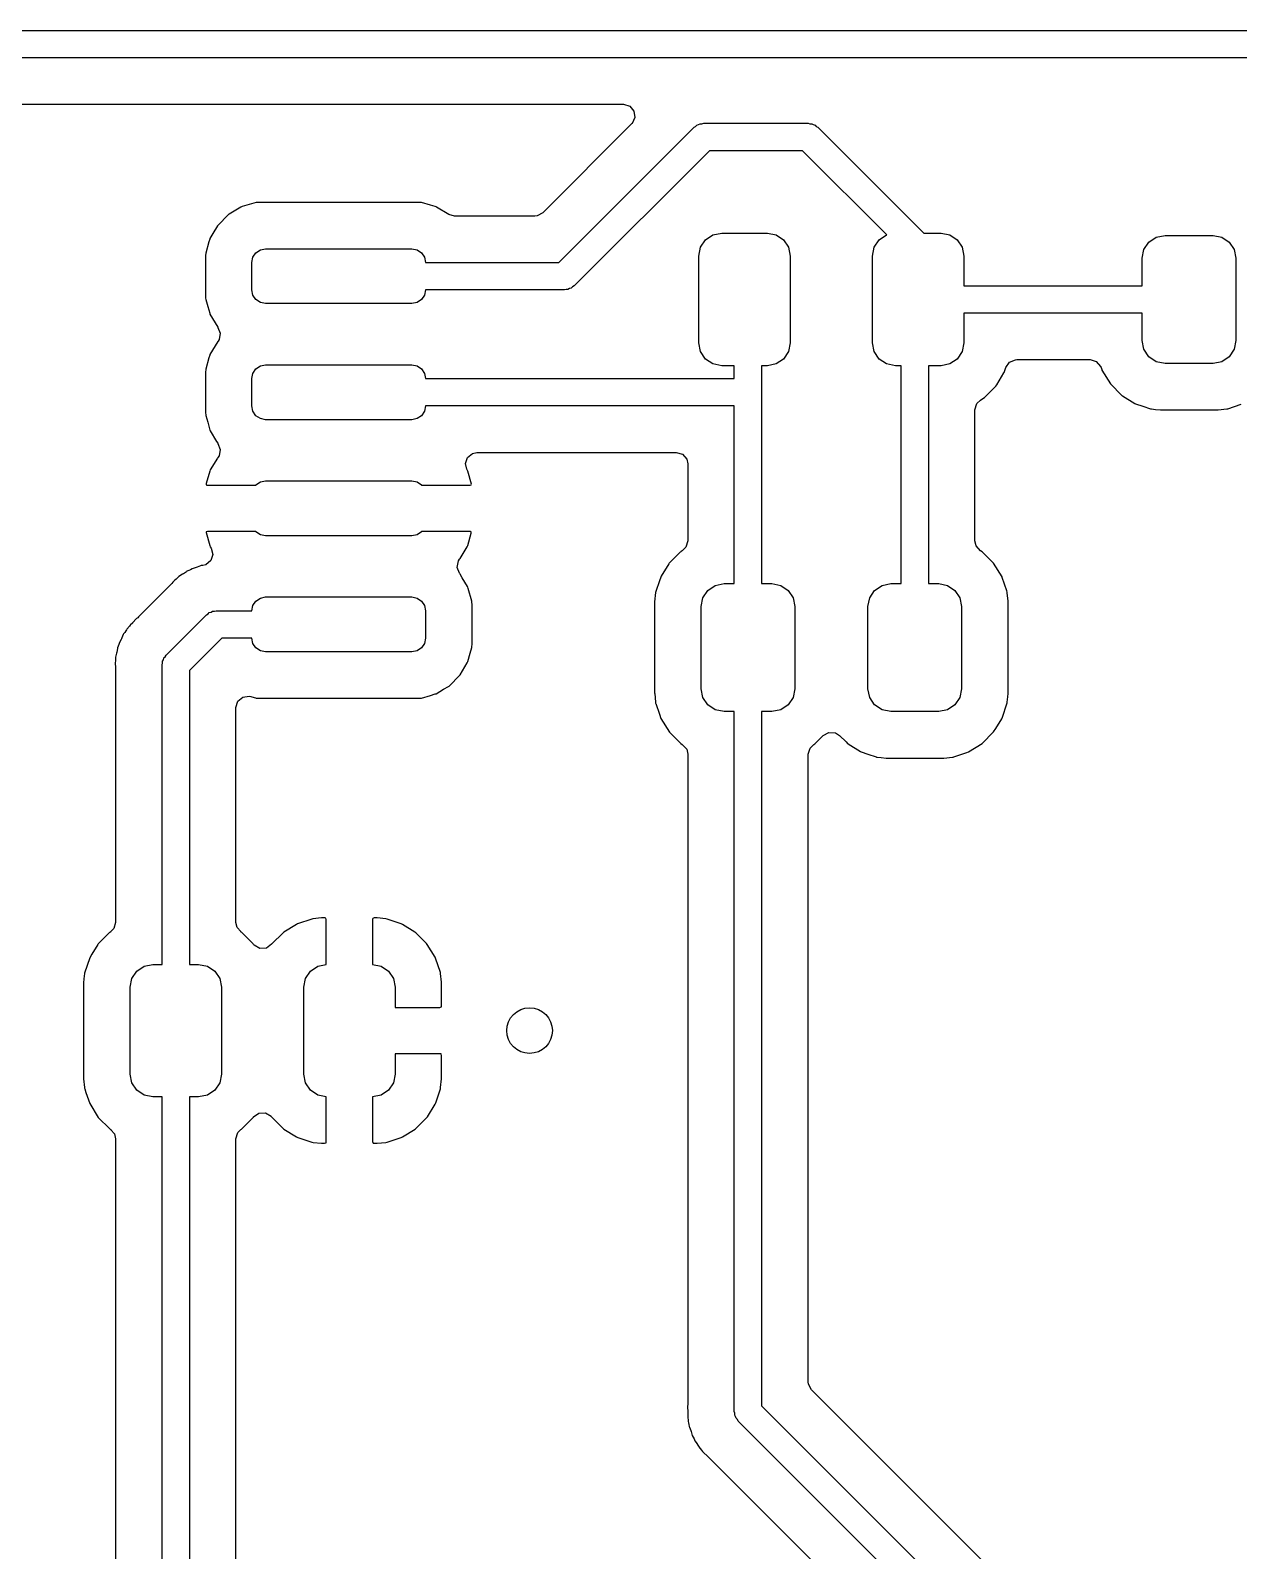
# Model space of a CAD drawing. Extents: x 41 to 172, y -227 to -42.
# Drawn here: x 129.54 to 142.76, y -74.27 to -57.63 of the extents above; entities that cross this region are included whole.
import ezdxf

# ---------------------------------------------------------------- set-up
doc = ezdxf.new("R2010")
doc.units = 0
doc.layers.add('BLACK', color=7, linetype='CONTINUOUS')

msp = doc.modelspace()

# ---------------------------------------------------------------- linework, layer by layer
at = {"layer": 'BLACK', "linetype": 'CONTINUOUS'}
for p, q in [((125.222, -57.635), (147.828, -57.635)), ((147.766, -57.935), (125.284, -57.935)), ((125.547, -58.4435), (136.028, -58.4435)), ((136.028, -58.4435), (136.096, -58.4635)), ((136.096, -58.4635), (136.143, -58.5172)), ((136.143, -58.5172), (136.153, -58.5874)), ((136.117, -58.6586), (135.146, -59.6296)), ((135.32, -60.175), (136.8, -58.6949)), ((136.123, -58.652), (136.117, -58.6586)), ((136.153, -58.5874), (136.123, -58.652)), ((136.8, -58.6949), (136.817, -58.6851)), ((136.817, -58.6851), (136.831, -58.6711)), ((136.831, -58.6711), (136.85, -58.666)), ((136.85, -58.666), (136.867, -58.6561)), ((136.867, -58.6561), (136.887, -58.6561)), ((136.887, -58.6561), (136.906, -58.651)), ((136.906, -58.651), (138.049, -58.651)), ((138.049, -58.651), (138.068, -58.6561)), ((138.068, -58.6561), (138.088, -58.6561)), ((138.088, -58.6561), (138.105, -58.666)), ((138.105, -58.666), (138.124, -58.6711)), ((138.124, -58.6711), (138.138, -58.6851)), ((138.138, -58.6851), (138.155, -58.6949)), ((138.155, -58.6949), (139.314, -59.854)), ((136.968, -58.951), (135.488, -60.4311)), ((137.987, -58.951), (136.968, -58.951)), ((138.909, -59.8728), (137.987, -58.951)), ((131.909, -59.5485), (131.857, -59.5636)), ((132.009, -59.5194), (131.909, -59.5485)), ((132.016, -59.5189), (132.009, -59.5194)), ((132.044, -59.5167), (132.016, -59.5189)), ((132.016, -59.5189), (132.016, -59.5189)), ((132.046, -59.5165), (132.044, -59.5167)), ((132.044, -59.5167), (132.044, -59.5167)), ((133.78, -59.5165), (132.046, -59.5165)), ((133.782, -59.5167), (133.78, -59.5165)), ((133.81, -59.5189), (133.782, -59.5167)), ((133.782, -59.5167), (133.782, -59.5167)), ((133.817, -59.5194), (133.81, -59.5189)), ((133.81, -59.5189), (133.81, -59.5189)), ((133.917, -59.5485), (133.817, -59.5194)), ((133.969, -59.5636), (133.917, -59.5485)), ((131.706, -59.6505), (131.589, -59.7682)), ((131.713, -59.6465), (131.706, -59.6505)), ((131.843, -59.5699), (131.713, -59.6465)), ((131.713, -59.6465), (131.713, -59.6465)), ((131.849, -59.5659), (131.843, -59.5699)), ((131.843, -59.5699), (131.843, -59.5699)), ((131.857, -59.5636), (131.849, -59.5659)), ((131.857, -59.5636), (131.857, -59.5636)), ((133.977, -59.5659), (133.969, -59.5636)), ((133.969, -59.5636), (133.969, -59.5636)), ((133.983, -59.5699), (133.977, -59.5659)), ((134.117, -59.649), (133.983, -59.5699)), ((133.983, -59.5699), (133.983, -59.5699)), ((134.181, -59.6665), (134.117, -59.649)), ((135.057, -59.6665), (134.181, -59.6665)), ((135.084, -59.6636), (135.057, -59.6665)), ((135.146, -59.6296), (135.084, -59.6636)), ((131.535, -59.8586), (131.504, -59.9114)), ((131.585, -59.775), (131.535, -59.8586)), ((131.589, -59.7682), (131.585, -59.775)), ((131.585, -59.775), (131.585, -59.775)), ((136.926, -59.9272), (137.007, -59.873)), ((137.007, -59.873), (137.103, -59.854)), ((137.103, -59.854), (137.603, -59.854)), ((137.603, -59.854), (137.699, -59.873)), ((137.699, -59.873), (137.78, -59.9272)), ((138.826, -59.9272), (138.907, -59.873)), ((138.907, -59.873), (138.909, -59.8728)), ((139.314, -59.854), (139.503, -59.854)), ((139.503, -59.854), (139.599, -59.873)), ((139.599, -59.873), (139.68, -59.9272)), ((141.858, -59.898), (141.954, -59.879)), ((141.954, -59.879), (142.479, -59.879)), ((142.479, -59.879), (142.575, -59.898)), ((131.493, -59.9497), (131.457, -60.0712)), ((131.502, -59.919), (131.493, -59.9497)), ((131.504, -59.9114), (131.502, -59.919)), ((131.502, -59.919), (131.502, -59.919)), ((132.007, -60.0689), (132.056, -60.0364)), ((132.056, -60.0364), (132.113, -60.025)), ((132.113, -60.025), (133.713, -60.025)), ((133.713, -60.025), (133.77, -60.0364)), ((133.77, -60.0364), (133.819, -60.0689)), ((136.853, -60.104), (136.872, -60.0083)), ((136.872, -60.0083), (136.926, -59.9272)), ((137.78, -59.9272), (137.834, -60.0083)), ((137.834, -60.0083), (137.853, -60.104)), ((138.753, -60.104), (138.772, -60.0083)), ((138.772, -60.0083), (138.826, -59.9272)), ((139.68, -59.9272), (139.734, -60.0083)), ((139.734, -60.0083), (139.753, -60.104)), ((141.704, -60.129), (141.723, -60.0333)), ((141.723, -60.0333), (141.777, -59.9522)), ((141.777, -59.9522), (141.858, -59.898)), ((142.575, -59.898), (142.656, -59.9522)), ((142.656, -59.9522), (142.71, -60.0333)), ((142.71, -60.0333), (142.729, -60.129)), ((131.456, -60.0933), (131.454, -60.1085)), ((131.454, -60.1085), (131.454, -60.5415)), ((131.457, -60.0776), (131.456, -60.0933)), ((131.457, -60.0712), (131.457, -60.0776)), ((131.457, -60.0776), (131.457, -60.0776)), ((131.963, -60.175), (131.974, -60.1176)), ((131.963, -60.475), (131.963, -60.175)), ((131.974, -60.1176), (132.007, -60.0689)), ((133.819, -60.0689), (133.852, -60.1176)), ((133.852, -60.1176), (133.863, -60.175)), ((133.863, -60.175), (135.32, -60.175)), ((136.853, -61.054), (136.853, -60.104)), ((137.853, -60.104), (137.853, -61.054)), ((138.753, -61.054), (138.753, -60.104)), ((139.753, -60.104), (139.753, -60.429)), ((141.704, -60.429), (141.704, -60.129)), ((142.729, -60.129), (142.729, -61.029)), ((131.454, -60.5415), (131.455, -60.5439)), ((131.455, -60.5439), (131.455, -60.544)), ((131.455, -60.544), (131.456, -60.564)), ((131.974, -60.5324), (131.963, -60.475)), ((132.007, -60.5811), (131.974, -60.5324)), ((133.852, -60.5324), (133.819, -60.5811)), ((133.863, -60.475), (133.852, -60.5324)), ((135.382, -60.475), (133.863, -60.475)), ((135.401, -60.4699), (135.382, -60.475)), ((135.421, -60.4699), (135.401, -60.4699)), ((135.438, -60.46), (135.421, -60.4699)), ((135.457, -60.4549), (135.438, -60.46)), ((135.471, -60.4409), (135.457, -60.4549)), ((135.488, -60.4311), (135.471, -60.4409)), ((139.753, -60.429), (141.704, -60.429)), ((131.456, -60.564), (131.457, -60.5788)), ((131.457, -60.5788), (131.48, -60.6562)), ((131.48, -60.6562), (131.501, -60.728)), ((132.056, -60.6136), (132.007, -60.5811)), ((132.113, -60.625), (132.056, -60.6136)), ((133.713, -60.625), (132.113, -60.625)), ((133.77, -60.6136), (133.713, -60.625)), ((133.819, -60.5811), (133.77, -60.6136)), ((131.501, -60.728), (131.504, -60.7386)), ((131.504, -60.7386), (131.589, -60.8818)), ((131.589, -60.8818), (131.591, -60.8845)), ((141.704, -60.729), (139.753, -60.729)), ((139.753, -60.729), (139.753, -61.054)), ((141.704, -61.029), (141.704, -60.729)), ((131.589, -61.0382), (131.504, -61.1814)), ((131.592, -61.0343), (131.589, -61.0382)), ((131.591, -60.8845), (131.617, -60.9489)), ((131.603, -61.0185), (131.592, -61.0343)), ((131.617, -60.9489), (131.603, -61.0185)), ((141.723, -61.1247), (141.704, -61.029)), ((142.729, -61.029), (142.71, -61.1247)), ((131.502, -61.189), (131.493, -61.2182)), ((131.504, -61.1814), (131.502, -61.189)), ((131.502, -61.189), (131.502, -61.189)), ((136.872, -61.1497), (136.853, -61.054)), ((136.926, -61.2308), (136.872, -61.1497)), ((137.834, -61.1497), (137.78, -61.2308)), ((137.853, -61.054), (137.834, -61.1497)), ((138.772, -61.1497), (138.753, -61.054)), ((138.826, -61.2308), (138.772, -61.1497)), ((139.734, -61.1497), (139.68, -61.2308)), ((139.753, -61.054), (139.734, -61.1497)), ((141.777, -61.2058), (141.723, -61.1247)), ((141.858, -61.26), (141.777, -61.2058)), ((142.656, -61.2058), (142.575, -61.26)), ((142.71, -61.1247), (142.656, -61.2058)), ((131.455, -61.3698), (131.454, -61.3785)), ((131.454, -61.3785), (131.454, -61.8115)), ((131.457, -61.3476), (131.455, -61.3698)), ((131.493, -61.2182), (131.457, -61.3412)), ((131.457, -61.3412), (131.457, -61.3476)), ((131.457, -61.3476), (131.457, -61.3476)), ((131.974, -61.3876), (132.007, -61.3389)), ((132.007, -61.3389), (132.056, -61.3064)), ((132.056, -61.3064), (132.113, -61.295)), ((132.113, -61.295), (133.713, -61.295)), ((133.713, -61.295), (133.77, -61.3064)), ((133.77, -61.3064), (133.819, -61.3389)), ((133.819, -61.3389), (133.852, -61.3876)), ((137.007, -61.285), (136.926, -61.2308)), ((137.103, -61.304), (137.007, -61.285)), ((137.24, -61.304), (137.103, -61.304)), ((137.24, -61.445), (137.24, -61.304)), ((137.603, -61.304), (137.54, -61.304)), ((137.54, -61.304), (137.54, -63.689)), ((137.699, -61.285), (137.603, -61.304)), ((137.78, -61.2308), (137.699, -61.285)), ((138.907, -61.285), (138.826, -61.2308)), ((139.003, -61.304), (138.907, -61.285)), ((139.065, -61.304), (139.003, -61.304)), ((139.065, -63.689), (139.065, -61.304)), ((139.503, -61.304), (139.365, -61.304)), ((139.365, -61.304), (139.365, -63.689)), ((139.599, -61.285), (139.503, -61.304)), ((139.68, -61.2308), (139.599, -61.285)), ((140.191, -61.383), (140.195, -61.3767)), ((140.195, -61.3767), (140.213, -61.3238)), ((140.213, -61.3238), (140.253, -61.2655)), ((140.253, -61.2655), (140.319, -61.2382)), ((140.319, -61.2382), (140.332, -61.2375)), ((140.332, -61.2375), (141.133, -61.2375)), ((141.133, -61.2375), (141.201, -61.2575)), ((141.201, -61.2575), (141.248, -61.3112)), ((141.248, -61.3112), (141.253, -61.3236)), ((141.253, -61.3236), (141.26, -61.346)), ((141.26, -61.346), (141.26, -61.346)), ((141.26, -61.346), (141.262, -61.3529)), ((141.262, -61.3529), (141.356, -61.5033)), ((141.954, -61.279), (141.858, -61.26)), ((142.479, -61.279), (141.954, -61.279)), ((142.575, -61.26), (142.479, -61.279)), ((131.963, -61.445), (131.974, -61.3876)), ((131.963, -61.745), (131.963, -61.445)), ((133.852, -61.3876), (133.863, -61.445)), ((133.863, -61.445), (137.24, -61.445)), ((139.977, -61.6525), (140.102, -61.5273)), ((140.102, -61.5273), (140.112, -61.5118)), ((140.112, -61.5118), (140.191, -61.383)), ((140.191, -61.383), (140.191, -61.383)), ((141.356, -61.5033), (141.481, -61.6283)), ((139.894, -61.7185), (139.934, -61.6795)), ((139.934, -61.6795), (139.949, -61.67)), ((139.949, -61.67), (139.977, -61.6525)), ((141.481, -61.6283), (141.487, -61.6321)), ((141.487, -61.6321), (141.487, -61.6321)), ((141.487, -61.6321), (141.624, -61.7167)), ((131.454, -61.8115), (131.457, -61.8488)), ((131.457, -61.8488), (131.479, -61.9215)), ((131.974, -61.8024), (131.963, -61.745)), ((132.007, -61.8511), (131.974, -61.8024)), ((132.056, -61.8836), (132.007, -61.8511)), ((133.819, -61.8511), (133.77, -61.8836)), ((133.852, -61.8024), (133.819, -61.8511)), ((133.863, -61.745), (133.852, -61.8024)), ((137.24, -61.745), (133.863, -61.745)), ((137.24, -63.689), (137.24, -61.745)), ((139.874, -61.7866), (139.894, -61.7185)), ((139.874, -63.2217), (139.874, -61.7866)), ((141.624, -61.7167), (141.631, -61.7211)), ((141.631, -61.7211), (141.711, -61.7476)), ((141.711, -61.7476), (141.793, -61.7746)), ((141.793, -61.7746), (141.793, -61.7746)), ((141.793, -61.7746), (141.799, -61.7768)), ((141.799, -61.7768), (141.806, -61.7775)), ((141.806, -61.7775), (141.806, -61.7775)), ((141.806, -61.7775), (141.849, -61.7819)), ((141.849, -61.7819), (141.904, -61.7875)), ((141.904, -61.7875), (142.529, -61.7875)), ((142.529, -61.7875), (142.533, -61.7872)), ((142.533, -61.7872), (142.628, -61.7772)), ((142.533, -61.7872), (142.533, -61.7872)), ((142.628, -61.7772), (142.635, -61.7765)), ((142.628, -61.7772), (142.628, -61.7772)), ((142.635, -61.7765), (142.642, -61.7743)), ((142.642, -61.7743), (142.787, -61.7258)), ((142.642, -61.7743), (142.642, -61.7743)), ((131.479, -61.9215), (131.5, -61.996)), ((131.5, -61.996), (131.504, -62.0086)), ((131.504, -62.0086), (131.508, -62.0154)), ((131.508, -62.0154), (131.577, -62.132)), ((132.113, -61.895), (132.056, -61.8836)), ((133.713, -61.895), (132.113, -61.895)), ((133.77, -61.8836), (133.713, -61.895)), ((131.577, -62.132), (131.589, -62.1518)), ((131.589, -62.1518), (131.591, -62.1547)), ((131.591, -62.1547), (131.617, -62.2193)), ((131.585, -62.3153), (131.508, -62.4448)), ((131.591, -62.3076), (131.585, -62.3153)), ((131.603, -62.2889), (131.591, -62.3076)), ((131.617, -62.2193), (131.603, -62.2889)), ((134.3, -62.3748), (134.322, -62.3075)), ((134.315, -62.4371), (134.3, -62.3748)), ((134.322, -62.3075), (134.377, -62.263)), ((134.377, -62.263), (134.425, -62.2535)), ((134.425, -62.2535), (136.606, -62.2535)), ((136.606, -62.2535), (136.674, -62.2735)), ((136.674, -62.2735), (136.721, -62.3272)), ((136.721, -62.3272), (136.732, -62.3795)), ((136.732, -62.3795), (136.732, -63.2218)), ((131.502, -62.4592), (131.463, -62.5936)), ((131.508, -62.4448), (131.502, -62.4592)), ((134.314, -62.4375), (134.315, -62.4371)), ((134.317, -62.4426), (134.314, -62.4375)), ((134.317, -62.4436), (134.317, -62.4426)), ((134.318, -62.4448), (134.317, -62.4436)), ((134.324, -62.4592), (134.318, -62.4448)), ((134.365, -62.5991), (134.324, -62.4592)), ((131.463, -62.5936), (131.463, -62.6077)), ((131.463, -62.6077), (131.47, -62.611)), ((131.47, -62.611), (132.006, -62.611)), ((132.006, -62.611), (132.007, -62.6089)), ((132.007, -62.6089), (132.056, -62.5764)), ((132.056, -62.5764), (132.113, -62.565)), ((132.113, -62.565), (133.713, -62.565)), ((133.713, -62.565), (133.77, -62.5764)), ((133.77, -62.5764), (133.819, -62.6089)), ((133.819, -62.6089), (133.82, -62.611)), ((133.82, -62.611), (134.35, -62.611)), ((134.35, -62.611), (134.363, -62.607)), ((134.363, -62.607), (134.365, -62.5991)), ((131.463, -63.123), (131.461, -63.1309)), ((131.461, -63.1309), (131.502, -63.2708)), ((131.476, -63.119), (131.463, -63.123)), ((132.006, -63.119), (131.476, -63.119)), ((132.007, -63.1211), (132.006, -63.119)), ((132.056, -63.1536), (132.007, -63.1211)), ((132.113, -63.165), (132.056, -63.1536)), ((133.713, -63.165), (132.113, -63.165)), ((133.77, -63.1536), (133.713, -63.165)), ((133.819, -63.1211), (133.77, -63.1536)), ((133.82, -63.119), (133.819, -63.1211)), ((134.356, -63.119), (133.82, -63.119)), ((134.324, -63.2708), (134.363, -63.1364)), ((134.363, -63.1223), (134.356, -63.119)), ((134.363, -63.1364), (134.363, -63.1223)), ((131.502, -63.2708), (131.508, -63.2852)), ((131.508, -63.2852), (131.518, -63.3007)), ((131.535, -63.3695), (131.512, -63.4369)), ((131.518, -63.3007), (131.535, -63.3695)), ((134.241, -63.4147), (134.318, -63.2852)), ((134.318, -63.2852), (134.324, -63.2708)), ((136.623, -63.3715), (136.529, -63.4657)), ((136.648, -63.3457), (136.623, -63.3715)), ((136.654, -63.3405), (136.648, -63.3457)), ((136.66, -63.3367), (136.654, -63.3405)), ((136.672, -63.329), (136.66, -63.3367)), ((136.66, -63.3367), (136.66, -63.3367)), ((136.712, -63.29), (136.672, -63.329)), ((136.732, -63.2218), (136.712, -63.29)), ((139.886, -63.2762), (139.874, -63.2217)), ((139.934, -63.329), (139.886, -63.2762)), ((139.951, -63.3397), (139.934, -63.329)), ((140.076, -63.4647), (139.951, -63.3397)), ((131.272, -63.5455), (131.252, -63.5534)), ((131.29, -63.5368), (131.272, -63.5455)), ((131.308, -63.5259), (131.29, -63.5368)), ((131.353, -63.513), (131.308, -63.5259)), ((131.364, -63.5091), (131.353, -63.513)), ((131.4, -63.495), (131.364, -63.5091)), ((131.407, -63.4921), (131.4, -63.495)), ((131.4, -63.495), (131.4, -63.495)), ((131.415, -63.4911), (131.407, -63.4921)), ((131.425, -63.4899), (131.415, -63.4911)), ((131.415, -63.4911), (131.415, -63.4911)), ((131.457, -63.4813), (131.425, -63.4899)), ((131.512, -63.4369), (131.457, -63.4813)), ((134.209, -63.5107), (134.223, -63.4411)), ((134.235, -63.5753), (134.209, -63.5107)), ((134.223, -63.4411), (134.235, -63.4224)), ((134.235, -63.4224), (134.241, -63.4147)), ((136.525, -63.4719), (136.442, -63.606)), ((136.529, -63.4657), (136.525, -63.4719)), ((136.525, -63.4719), (136.525, -63.4719)), ((140.17, -63.6151), (140.076, -63.4647)), ((131.08, -63.6955), (130.722, -64.0533)), ((131.088, -63.6868), (131.08, -63.6955)), ((131.099, -63.6735), (131.088, -63.6868)), ((131.118, -63.6512), (131.099, -63.6735)), ((131.135, -63.6385), (131.118, -63.6512)), ((131.15, -63.6257), (131.135, -63.6385)), ((131.165, -63.6105), (131.15, -63.6257)), ((131.205, -63.587), (131.165, -63.6105)), ((131.215, -63.5805), (131.205, -63.587)), ((131.246, -63.558), (131.215, -63.5805)), ((131.252, -63.5534), (131.246, -63.558)), ((131.246, -63.558), (131.246, -63.558)), ((134.237, -63.5782), (134.235, -63.5753)), ((134.241, -63.585), (134.237, -63.5782)), ((134.265, -63.6241), (134.241, -63.585)), ((134.241, -63.585), (134.241, -63.585)), ((134.322, -63.7214), (134.265, -63.6241)), ((136.421, -63.6598), (136.383, -63.7754)), ((136.436, -63.6163), (136.421, -63.6598)), ((136.442, -63.606), (136.436, -63.6163)), ((136.951, -63.7622), (137.032, -63.708)), ((137.032, -63.708), (137.128, -63.689)), ((137.128, -63.689), (137.24, -63.689)), ((137.54, -63.689), (137.653, -63.689)), ((137.653, -63.689), (137.749, -63.708)), ((137.749, -63.708), (137.83, -63.7622)), ((138.776, -63.7622), (138.857, -63.708)), ((138.857, -63.708), (138.953, -63.689)), ((138.953, -63.689), (139.065, -63.689)), ((139.365, -63.689), (139.478, -63.689)), ((139.478, -63.689), (139.574, -63.708)), ((139.574, -63.708), (139.655, -63.7622)), ((140.172, -63.622), (140.17, -63.6151)), ((140.221, -63.7683), (140.172, -63.622)), ((132.007, -63.8789), (132.056, -63.8464)), ((132.056, -63.8464), (132.113, -63.835)), ((132.113, -63.835), (133.713, -63.835)), ((133.713, -63.835), (133.77, -63.8464)), ((133.77, -63.8464), (133.819, -63.8789)), ((134.324, -63.729), (134.322, -63.7214)), ((134.328, -63.7428), (134.324, -63.729)), ((134.324, -63.729), (134.324, -63.729)), ((134.369, -63.8812), (134.328, -63.7428)), ((136.38, -63.7841), (136.369, -63.8886)), ((136.383, -63.7754), (136.38, -63.7841)), ((136.878, -63.939), (136.897, -63.8433)), ((136.897, -63.8433), (136.951, -63.7622)), ((137.83, -63.7622), (137.884, -63.8433)), ((137.884, -63.8433), (137.903, -63.939)), ((138.703, -63.939), (138.722, -63.8433)), ((138.722, -63.8433), (138.776, -63.7622)), ((139.655, -63.7622), (139.709, -63.8433)), ((139.709, -63.8433), (139.728, -63.939)), ((140.226, -63.7828), (140.221, -63.7683)), ((140.226, -63.7897), (140.226, -63.7828)), ((140.236, -63.8812), (140.226, -63.7897)), ((140.226, -63.7897), (140.226, -63.7897)), ((131.024, -64.4709), (131.466, -64.0289)), ((131.466, -64.0289), (131.483, -64.0191)), ((131.483, -64.0191), (131.497, -64.0051)), ((131.497, -64.0051), (131.516, -64)), ((131.516, -64), (131.533, -63.9901)), ((131.533, -63.9901), (131.553, -63.9901)), ((131.553, -63.9901), (131.572, -63.985)), ((131.572, -63.985), (131.963, -63.985)), ((131.963, -63.985), (131.974, -63.9276)), ((131.974, -63.9276), (132.007, -63.8789)), ((133.819, -63.8789), (133.852, -63.9276)), ((133.852, -63.9276), (133.863, -63.985)), ((133.863, -63.985), (133.863, -64.285)), ((134.369, -63.8876), (134.369, -63.8812)), ((134.369, -63.8919), (134.369, -63.8876)), ((134.369, -63.8876), (134.369, -63.8876)), ((134.371, -63.9185), (134.369, -63.8919)), ((134.371, -64.3515), (134.371, -63.9185)), ((136.369, -63.8886), (136.369, -64.8894)), ((136.878, -64.839), (136.878, -63.939)), ((137.903, -63.939), (137.903, -64.839)), ((138.703, -64.839), (138.703, -63.939)), ((139.728, -63.939), (139.728, -64.839)), ((140.237, -63.8886), (140.236, -63.8812)), ((140.237, -64.8894), (140.237, -63.8886)), ((130.583, -64.2057), (130.572, -64.2222)), ((130.589, -64.1938), (130.583, -64.2057)), ((130.593, -64.1869), (130.589, -64.1938)), ((130.589, -64.1938), (130.589, -64.1938)), ((130.625, -64.1532), (130.593, -64.1869)), ((130.632, -64.1442), (130.625, -64.1532)), ((130.635, -64.1407), (130.632, -64.1442)), ((130.656, -64.1201), (130.635, -64.1407)), ((130.658, -64.1173), (130.656, -64.1201)), ((130.701, -64.0714), (130.658, -64.1173)), ((130.707, -64.0656), (130.701, -64.0714)), ((130.714, -64.0613), (130.707, -64.0656)), ((130.722, -64.0533), (130.714, -64.0613)), ((130.501, -64.3721), (130.493, -64.3918)), ((130.508, -64.3534), (130.501, -64.3721)), ((130.513, -64.3327), (130.508, -64.3534)), ((130.532, -64.2988), (130.513, -64.3327)), ((130.535, -64.2922), (130.532, -64.2988)), ((130.54, -64.2815), (130.535, -64.2922)), ((130.556, -64.2464), (130.54, -64.2815)), ((130.559, -64.2391), (130.556, -64.2464)), ((130.556, -64.2464), (130.556, -64.2464)), ((130.565, -64.2314), (130.559, -64.2391)), ((130.572, -64.2222), (130.565, -64.2314)), ((131.634, -64.285), (131.28, -64.6391)), ((131.963, -64.285), (131.634, -64.285)), ((131.974, -64.3424), (131.963, -64.285)), ((132.007, -64.3911), (131.974, -64.3424)), ((133.852, -64.3424), (133.819, -64.3911)), ((133.863, -64.285), (133.852, -64.3424)), ((134.369, -64.3772), (134.371, -64.354)), ((134.369, -64.3888), (134.369, -64.3772)), ((134.371, -64.3539), (134.371, -64.3515)), ((134.371, -64.354), (134.371, -64.3539)), ((130.47, -64.535), (130.467, -64.5562)), ((130.471, -64.5153), (130.47, -64.535)), ((130.483, -64.4491), (130.471, -64.4938)), ((130.471, -64.4938), (130.471, -64.5153)), ((130.485, -64.4374), (130.483, -64.4491)), ((130.491, -64.3997), (130.485, -64.4374)), ((130.493, -64.3918), (130.491, -64.3997)), ((130.985, -64.5382), (130.995, -64.5211)), ((130.985, -64.5579), (130.985, -64.5382)), ((130.995, -64.5211), (131, -64.502)), ((131, -64.502), (131.014, -64.488)), ((131.014, -64.488), (131.024, -64.4709)), ((132.056, -64.4236), (132.007, -64.3911)), ((132.113, -64.435), (132.056, -64.4236)), ((133.713, -64.435), (132.113, -64.435)), ((133.77, -64.4236), (133.713, -64.435)), ((133.819, -64.3911), (133.77, -64.4236)), ((134.322, -64.5486), (134.324, -64.5408)), ((134.324, -64.5408), (134.351, -64.4491)), ((134.351, -64.4491), (134.369, -64.3888)), ((130.467, -64.5562), (130.467, -64.564)), ((130.467, -64.564), (130.471, -64.6021)), ((130.471, -64.6021), (130.471, -64.614)), ((130.471, -64.614), (130.471, -67.3956)), ((130.98, -64.577), (130.985, -64.5579)), ((130.98, -67.855), (130.98, -64.577)), ((131.28, -64.6391), (131.28, -67.855)), ((134.12, -64.8095), (134.237, -64.6918)), ((134.237, -64.6918), (134.241, -64.685)), ((134.241, -64.685), (134.318, -64.5554)), ((134.241, -64.685), (134.241, -64.685)), ((134.318, -64.5554), (134.322, -64.5486)), ((133.977, -64.8941), (134.06, -64.8447)), ((134.06, -64.8447), (134.113, -64.8135)), ((134.113, -64.8135), (134.12, -64.8095)), ((134.113, -64.8135), (134.113, -64.8135)), ((136.897, -64.9347), (136.878, -64.839)), ((137.903, -64.839), (137.884, -64.9347)), ((138.722, -64.9347), (138.703, -64.839)), ((139.728, -64.839), (139.709, -64.9347)), ((131.788, -65.0443), (131.809, -64.9761)), ((131.809, -64.9761), (131.862, -64.9297)), ((131.862, -64.9297), (131.932, -64.9196)), ((131.932, -64.9196), (131.95, -64.9233)), ((131.95, -64.9233), (131.963, -64.927)), ((131.963, -64.927), (132.003, -64.9388)), ((132.003, -64.9388), (132.003, -64.9388)), ((132.003, -64.9388), (132.009, -64.9406)), ((132.009, -64.9406), (132.016, -64.9411)), ((132.016, -64.9411), (132.016, -64.9411)), ((132.016, -64.9411), (132.044, -64.9433)), ((132.044, -64.9433), (132.044, -64.9433)), ((132.044, -64.9433), (132.046, -64.9435)), ((132.046, -64.9435), (133.78, -64.9435)), ((133.78, -64.9435), (133.782, -64.9433)), ((133.782, -64.9433), (133.81, -64.9411)), ((133.782, -64.9433), (133.782, -64.9433)), ((133.81, -64.9411), (133.817, -64.9406)), ((133.81, -64.9411), (133.81, -64.9411)), ((133.817, -64.9406), (133.917, -64.9115)), ((133.917, -64.9115), (133.969, -64.8964)), ((133.969, -64.8964), (133.977, -64.8941)), ((133.969, -64.8964), (133.969, -64.8964)), ((136.369, -64.8894), (136.37, -64.8926)), ((136.37, -64.8926), (136.37, -64.8927)), ((136.37, -64.8927), (136.38, -64.9869)), ((136.38, -64.9869), (136.38, -64.9952)), ((136.38, -64.9952), (136.383, -65.0017)), ((136.383, -65.0017), (136.383, -65.0017)), ((136.383, -65.0017), (136.421, -65.1167)), ((136.951, -65.0158), (136.897, -64.9347)), ((137.032, -65.07), (136.951, -65.0158)), ((137.83, -65.0158), (137.749, -65.07)), ((137.884, -64.9347), (137.83, -65.0158)), ((138.776, -65.0158), (138.722, -64.9347)), ((138.857, -65.07), (138.776, -65.0158)), ((139.655, -65.0158), (139.574, -65.07)), ((139.709, -64.9347), (139.655, -65.0158)), ((140.17, -65.1617), (140.226, -64.9939)), ((140.226, -64.9939), (140.227, -64.9866)), ((140.227, -64.9866), (140.233, -64.9281)), ((140.233, -64.9281), (140.237, -64.8894)), ((131.788, -67.3954), (131.788, -65.0443)), ((136.421, -65.1167), (136.436, -65.1629)), ((136.436, -65.1629), (136.53, -65.3133)), ((137.128, -65.089), (137.032, -65.07)), ((137.24, -65.089), (137.128, -65.089)), ((137.24, -72.7475), (137.24, -65.089)), ((137.653, -65.089), (137.54, -65.089)), ((137.54, -65.089), (137.54, -72.6854)), ((137.749, -65.07), (137.653, -65.089)), ((138.953, -65.089), (138.857, -65.07)), ((139.478, -65.089), (138.953, -65.089)), ((139.574, -65.07), (139.478, -65.089)), ((140.102, -65.273), (140.166, -65.168)), ((140.166, -65.168), (140.17, -65.1617)), ((140.166, -65.168), (140.166, -65.168)), ((136.53, -65.3133), (136.655, -65.4383)), ((138.127, -65.4375), (138.214, -65.3509)), ((138.214, -65.3509), (138.276, -65.3168)), ((138.276, -65.3168), (138.347, -65.3218)), ((138.347, -65.3218), (138.392, -65.3507)), ((138.392, -65.3507), (138.463, -65.4213)), ((139.952, -65.4375), (140.077, -65.3123)), ((140.077, -65.3123), (140.102, -65.273)), ((136.655, -65.4383), (136.672, -65.449)), ((136.672, -65.449), (136.72, -65.5018)), ((136.72, -65.5018), (136.732, -65.5563)), ((138.049, -65.5562), (138.069, -65.488)), ((138.069, -65.488), (138.109, -65.449)), ((138.109, -65.449), (138.121, -65.4413)), ((138.121, -65.4413), (138.127, -65.4375)), ((138.121, -65.4413), (138.121, -65.4413)), ((138.463, -65.4213), (138.48, -65.4383)), ((138.48, -65.4383), (138.486, -65.4421)), ((138.486, -65.4421), (138.486, -65.4421)), ((138.486, -65.4421), (138.623, -65.5267)), ((138.623, -65.5267), (138.63, -65.5311)), ((138.63, -65.5311), (138.701, -65.5547)), ((139.641, -65.5843), (139.785, -65.5361)), ((139.785, -65.5361), (139.802, -65.5305)), ((139.802, -65.5305), (139.952, -65.4375)), ((136.732, -65.5563), (136.732, -72.6654)), ((138.049, -72.4226), (138.049, -65.5562)), ((138.701, -65.5547), (138.792, -65.5846)), ((138.792, -65.5846), (138.792, -65.5846)), ((138.792, -65.5846), (138.798, -65.5868)), ((138.798, -65.5868), (138.805, -65.5875)), ((138.805, -65.5875), (138.805, -65.5875)), ((138.805, -65.5875), (138.848, -65.5919)), ((138.848, -65.5919), (138.903, -65.5975)), ((138.903, -65.5975), (139.528, -65.5975)), ((139.528, -65.5975), (139.532, -65.5972)), ((139.532, -65.5972), (139.627, -65.5872)), ((139.532, -65.5972), (139.532, -65.5972)), ((139.627, -65.5872), (139.634, -65.5865)), ((139.627, -65.5872), (139.627, -65.5872)), ((139.634, -65.5865), (139.641, -65.5843)), ((139.641, -65.5843), (139.641, -65.5843)), ((132.617, -67.3601), (132.463, -67.4116)), ((132.631, -67.3573), (132.617, -67.3601)), ((132.726, -67.3473), (132.631, -67.3573)), ((132.733, -67.347), (132.726, -67.3473)), ((132.762, -67.347), (132.733, -67.347)), ((132.77, -67.3487), (132.762, -67.347)), ((132.772, -67.3499), (132.77, -67.3487)), ((132.776, -67.3651), (132.772, -67.3499)), ((132.776, -67.8558), (132.776, -67.3651)), ((133.286, -67.3529), (133.284, -67.3605)), ((133.284, -67.3605), (133.284, -67.8558)), ((133.287, -67.3515), (133.286, -67.3529)), ((133.302, -67.347), (133.287, -67.3515)), ((133.327, -67.347), (133.302, -67.347)), ((133.334, -67.3473), (133.327, -67.347)), ((133.428, -67.357), (133.334, -67.3473)), ((133.441, -67.3599), (133.428, -67.357)), ((133.596, -67.411), (133.441, -67.3599)), ((130.376, -67.5359), (130.281, -67.6317)), ((130.4, -67.5117), (130.376, -67.5359)), ((130.406, -67.5065), (130.4, -67.5117)), ((130.412, -67.5027), (130.406, -67.5065)), ((130.418, -67.4981), (130.412, -67.5027)), ((130.451, -67.4637), (130.417, -67.4975)), ((130.417, -67.4975), (130.418, -67.4981)), ((130.471, -67.3956), (130.451, -67.4637)), ((131.801, -67.4499), (131.788, -67.3954)), ((131.842, -67.496), (131.801, -67.4499)), ((131.841, -67.4973), (131.842, -67.496)), ((131.847, -67.5019), (131.841, -67.4973)), ((131.853, -67.5057), (131.847, -67.5019)), ((131.978, -67.6307), (131.853, -67.5057)), ((132.301, -67.5121), (132.186, -67.6268)), ((132.312, -67.5031), (132.301, -67.5121)), ((132.45, -67.4178), (132.312, -67.5031)), ((132.463, -67.4116), (132.45, -67.4178)), ((133.609, -67.4172), (133.596, -67.411)), ((133.747, -67.5022), (133.609, -67.4172)), ((133.758, -67.5113), (133.747, -67.5022)), ((133.873, -67.6258), (133.758, -67.5113)), ((130.277, -67.6379), (130.213, -67.742)), ((130.281, -67.6317), (130.277, -67.6379)), ((130.277, -67.6379), (130.277, -67.6379)), ((131.982, -67.6366), (131.978, -67.6307)), ((131.989, -67.6444), (131.982, -67.6366)), ((132.05, -67.6801), (131.989, -67.6444)), ((132.121, -67.6768), (132.05, -67.6801)), ((132.179, -67.6358), (132.121, -67.6768)), ((132.186, -67.6268), (132.179, -67.6358)), ((133.882, -67.6372), (133.873, -67.6258)), ((133.967, -67.775), (133.882, -67.6372)), ((130.188, -67.7823), (130.132, -67.9501)), ((130.213, -67.742), (130.188, -67.7823)), ((130.784, -67.874), (130.88, -67.855)), ((130.88, -67.855), (130.98, -67.855)), ((131.28, -67.855), (131.38, -67.855)), ((131.38, -67.855), (131.476, -67.874)), ((132.684, -67.874), (132.776, -67.8558)), ((133.284, -67.8558), (133.376, -67.874)), ((133.973, -67.7882), (133.967, -67.775)), ((134.025, -67.9424), (133.973, -67.7882)), ((130.129, -67.982), (130.121, -68.0546)), ((130.132, -67.957), (130.129, -67.982)), ((130.132, -67.9501), (130.132, -67.957)), ((130.132, -67.957), (130.132, -67.957)), ((130.63, -68.105), (130.649, -68.0093)), ((130.649, -68.0093), (130.703, -67.9282)), ((130.703, -67.9282), (130.784, -67.874)), ((131.476, -67.874), (131.557, -67.9282)), ((131.557, -67.9282), (131.611, -68.0093)), ((131.611, -68.0093), (131.63, -68.105)), ((132.53, -68.105), (132.549, -68.0093)), ((132.549, -68.0093), (132.603, -67.9282)), ((132.603, -67.9282), (132.684, -67.874)), ((133.376, -67.874), (133.457, -67.9282)), ((133.457, -67.9282), (133.511, -68.0093)), ((133.511, -68.0093), (133.53, -68.105)), ((134.028, -67.9558), (134.025, -67.9424)), ((134.038, -68.0514), (134.028, -67.9558)), ((130.121, -68.0546), (130.121, -69.1054)), ((130.63, -69.055), (130.63, -68.105)), ((131.63, -68.105), (131.63, -69.055)), ((132.53, -69.055), (132.53, -68.105)), ((133.53, -68.105), (133.53, -68.326)), ((134.038, -68.0579), (134.038, -68.0514)), ((134.038, -68.3125), (134.038, -68.0579)), ((133.53, -68.326), (134.02, -68.326)), ((134.02, -68.326), (134.035, -68.3215)), ((134.035, -68.3215), (134.036, -68.3201)), ((134.036, -68.3201), (134.038, -68.3125)), ((134.024, -68.834), (133.53, -68.834)), ((133.53, -68.834), (133.53, -69.055)), ((134.032, -68.8357), (134.024, -68.834)), ((134.034, -68.8369), (134.032, -68.8357)), ((134.038, -68.8521), (134.034, -68.8369)), ((134.038, -69.1021), (134.038, -68.8521)), ((130.121, -69.1054), (130.122, -69.1086)), ((130.122, -69.1086), (130.122, -69.1086)), ((130.122, -69.1086), (130.132, -69.2042)), ((130.649, -69.1507), (130.63, -69.055)), ((130.703, -69.2318), (130.649, -69.1507)), ((131.611, -69.1507), (131.557, -69.2318)), ((131.63, -69.055), (131.611, -69.1507)), ((132.549, -69.1507), (132.53, -69.055)), ((132.603, -69.2318), (132.549, -69.1507)), ((133.511, -69.1507), (133.457, -69.2318)), ((133.53, -69.055), (133.511, -69.1507)), ((134.028, -69.2029), (134.038, -69.1086)), ((134.038, -69.1086), (134.038, -69.1021)), ((130.132, -69.2042), (130.132, -69.2112)), ((130.132, -69.2112), (130.135, -69.2177)), ((130.135, -69.2177), (130.135, -69.2177)), ((130.135, -69.2177), (130.147, -69.2555)), ((130.147, -69.2555), (130.188, -69.3789)), ((130.784, -69.286), (130.703, -69.2318)), ((130.88, -69.305), (130.784, -69.286)), ((130.98, -69.305), (130.88, -69.305)), ((130.98, -84.365), (130.98, -69.305)), ((131.38, -69.305), (131.28, -69.305)), ((131.28, -69.305), (131.28, -80.241)), ((131.476, -69.286), (131.38, -69.305)), ((131.557, -69.2318), (131.476, -69.286)), ((132.684, -69.286), (132.603, -69.2318)), ((132.776, -69.3042), (132.684, -69.286)), ((132.776, -69.7995), (132.776, -69.3042)), ((133.376, -69.286), (133.284, -69.3042)), ((133.284, -69.3042), (133.284, -69.7949)), ((133.457, -69.2318), (133.376, -69.286)), ((133.974, -69.3706), (134.025, -69.2163)), ((134.025, -69.2163), (134.028, -69.2029)), ((130.188, -69.3789), (130.282, -69.5293)), ((130.282, -69.5293), (130.407, -69.6543)), ((131.854, -69.6535), (131.979, -69.5283)), ((131.979, -69.5283), (131.982, -69.5238)), ((131.982, -69.5238), (132.039, -69.4832)), ((132.039, -69.4832), (132.11, -69.4799)), ((132.11, -69.4799), (132.172, -69.5156)), ((132.172, -69.5156), (132.179, -69.5241)), ((132.179, -69.5241), (132.187, -69.5342)), ((133.759, -69.6479), (133.874, -69.5332)), ((133.874, -69.5332), (133.883, -69.5218)), ((133.883, -69.5218), (133.968, -69.3838)), ((133.968, -69.3838), (133.974, -69.3706)), ((130.407, -69.6543), (130.413, -69.6581)), ((130.413, -69.6581), (130.419, -69.6627)), ((130.419, -69.6627), (130.418, -69.664)), ((130.418, -69.664), (130.459, -69.7101)), ((131.788, -69.7644), (131.809, -69.6963)), ((131.809, -69.6963), (131.843, -69.6625)), ((131.842, -69.6619), (131.848, -69.6573)), ((131.843, -69.6625), (131.842, -69.6619)), ((131.848, -69.6573), (131.854, -69.6535)), ((132.187, -69.5342), (132.302, -69.6487)), ((132.302, -69.6487), (132.313, -69.6578)), ((132.313, -69.6578), (132.451, -69.7428)), ((133.61, -69.7422), (133.748, -69.6569)), ((133.748, -69.6569), (133.759, -69.6479)), ((130.459, -69.7101), (130.471, -69.7646)), ((130.471, -69.7646), (130.471, -80.2429)), ((131.788, -75.7124), (131.788, -69.7644)), ((132.451, -69.7428), (132.464, -69.749)), ((132.464, -69.749), (132.619, -69.8001)), ((132.619, -69.8001), (132.632, -69.803)), ((132.632, -69.803), (132.726, -69.8127)), ((132.726, -69.8127), (132.733, -69.813)), ((132.733, -69.813), (132.758, -69.813)), ((132.758, -69.813), (132.773, -69.8085)), ((132.773, -69.8085), (132.774, -69.8071)), ((132.774, -69.8071), (132.776, -69.7995)), ((133.284, -69.7949), (133.288, -69.8101)), ((133.288, -69.8101), (133.29, -69.8113)), ((133.29, -69.8113), (133.298, -69.813)), ((133.298, -69.813), (133.327, -69.813)), ((133.327, -69.813), (133.334, -69.8127)), ((133.334, -69.8127), (133.429, -69.8027)), ((133.429, -69.8027), (133.443, -69.7999)), ((133.443, -69.7999), (133.597, -69.7484)), ((133.597, -69.7484), (133.61, -69.7422)), ((138.052, -72.4493), (138.049, -72.4226)), ((138.086, -72.5116), (138.052, -72.4493)), ((148.267, -82.6932), (138.086, -72.5116)), ((136.731, -72.6773), (136.73, -72.685)), ((136.73, -72.685), (136.73, -72.693)), ((136.73, -72.693), (136.732, -72.7559)), ((136.732, -72.6654), (136.731, -72.6773)), ((137.54, -72.6854), (147.934, -83.0789)), ((136.732, -72.7559), (136.732, -72.7598)), ((136.732, -72.7598), (136.732, -72.7889)), ((136.732, -72.7889), (136.733, -72.7933)), ((136.733, -72.7933), (136.733, -72.8052)), ((136.733, -72.8052), (136.735, -72.8513)), ((136.735, -72.8513), (136.737, -72.8589)), ((136.737, -72.8589), (136.737, -72.8589)), ((136.737, -72.8589), (136.741, -72.8719)), ((137.246, -72.7666), (137.24, -72.7475)), ((137.246, -72.7863), (137.246, -72.7666)), ((137.255, -72.8034), (137.246, -72.7863)), ((137.261, -72.8225), (137.255, -72.8034)), ((137.275, -72.8365), (137.261, -72.8225)), ((137.284, -72.8536), (137.275, -72.8365)), ((147.678, -83.2471), (137.284, -72.8536)), ((136.741, -72.8719), (136.745, -72.8913)), ((136.745, -72.8913), (136.748, -72.9126)), ((136.748, -72.9126), (136.751, -72.9199)), ((136.751, -72.9199), (136.751, -72.9199)), ((136.751, -72.9199), (136.765, -72.9555)), ((136.765, -72.9555), (136.768, -72.9667)), ((136.768, -72.9667), (136.781, -73.0111)), ((136.781, -73.0111), (136.792, -73.0296)), ((136.792, -73.0296), (136.801, -73.0473)), ((136.801, -73.0473), (136.809, -73.0673)), ((136.809, -73.0673), (136.833, -73.1001)), ((136.833, -73.1001), (136.836, -73.1046)), ((136.836, -73.1046), (136.843, -73.1145)), ((136.843, -73.1145), (136.862, -73.1475)), ((136.862, -73.1475), (136.862, -73.1475)), ((136.862, -73.1475), (136.866, -73.1543)), ((136.866, -73.1543), (136.881, -73.1695)), ((136.881, -73.1695), (136.894, -73.1845)), ((136.894, -73.1845), (136.907, -73.2019)), ((136.907, -73.2019), (136.942, -73.2313)), ((136.942, -73.2313), (136.951, -73.2393)), ((136.951, -73.2393), (138.838, -75.1263))]:
    msp.add_line(p, q, dxfattribs=at)
at = {"layer": 'BLACK'}
msp.add_circle((135.001, -68.58), 0.25, dxfattribs=at)

doc.saveas('drawing.dxf')
